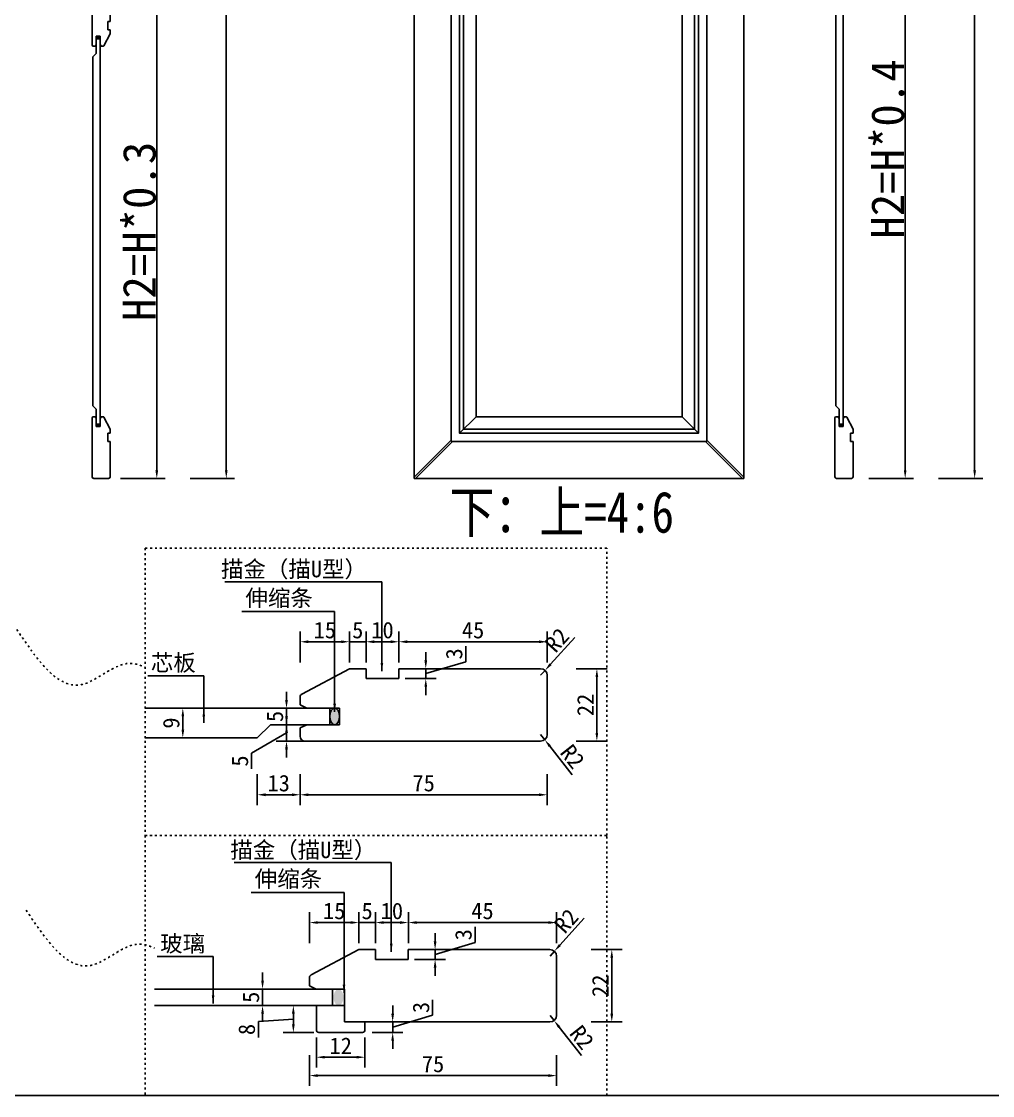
# Model space of a CAD drawing. Header units: millimetres. Extents: x 85186 to 129000, y -77269 to -36327.
# Drawn here: x 97460 to 98639, y -72417 to -71113 of the extents above; entities that cross this region are included whole.
import ezdxf

# ---------------------------------------------------------------- set-up
doc = ezdxf.new("R2010")
doc.units = ezdxf.units.MM
doc.linetypes.add('100', pattern=[30, 12, -18])
doc.layers.add('粗实线', color=7, linetype='Continuous')
doc.layers.add('细实线', color=251, linetype='Continuous')
doc.styles.get("Standard").update_dxf_attribs({"font": 'SimSun.ttf'})
doc.styles.add('ZB_宋体', font='SimSun.ttf')
doc.styles.add('宋体', font='SimSun.ttf', dxfattribs={"width": 0.8})
doc.dimstyles.new('ZB16-1.0+4倍大样', dxfattribs={"dimscale": 10, "dimtxt": 2, "dimasz": 1, "dimexe": 1.25, "dimexo": 0.625, "dimgap": 0.4, "dimtad": 1, "dimdec": 1, "dimlfac": 0.25, "dimtxsty": 'Standard', "dimcen": 2.5, "dimclrd": 144, "dimclre": 144, "dimclrt": 4, "dimadec": 0, "dimazin": 0, "dimtfac": 1, "dimtdec": 1, "dimtmove": 1, "dimatfit": 3, "dimfxlon": 1, "dimarcsym": 0})
doc.dimstyles.new('客来福标注小', dxfattribs={"dimscale": 20, "dimtxt": 2, "dimasz": 0.5, "dimexe": 0.5, "dimexo": 0, "dimgap": 0.05, "dimtad": 1, "dimdec": 0, "dimzin": 0, "dimdsep": 46, "dimtxsty": 'Standard', "dimcen": 0, "dimclrd": 256, "dimclre": 256, "dimclrt": 256, "dimadec": 0, "dimazin": 0, "dimtfac": 1, "dimtdec": 0, "dimtofl": 0, "dimtmove": 1, "dimatfit": 3, "dimfxl": 2.2, "dimfxlon": 1, "dimtolj": 1, "dimtzin": 0, "dimarcsym": 0})

# ---------------------------------------------------------------- blocks, each defined once
blk = doc.blocks.new('*D3246')
at = {"lineweight": -2, "transparency": 16777216}
for p, q in [((97664.9, -69667.8), (97718.9, -69667.8)), ((97708.9, -69677.8), (97708.9, -71657.8)), ((97664.9, -71667.8), (97718.9, -71667.8))]:
    blk.add_line(p, q, dxfattribs=at)
at = {"transparency": 16777216}
for points in [[(97707.2, -69677.8), (97710.5, -69677.8), (97708.9, -69667.8)], [(97707.2, -71657.8), (97710.5, -71657.8), (97708.9, -71667.8)]]:
    blk.add_solid(points, dxfattribs=at)
at = {"layer": 'Defpoints', "color": 0, "transparency": 16777216}
for p in [(97598.4, -69667.8), (97598.4, -71667.8), (97708.9, -71667.8)]:
    blk.add_point(p, dxfattribs=at)
at = {"transparency": 16777216, "insert": (97687.9, -70667.8), "char_height": 40, "attachment_point": 5, "rotation": 90, "style": 'ZB_宋体'}
blk.add_mtext('\\A1;H', dxfattribs=at)
blk = doc.blocks.new('*D3247')
at = {"lineweight": -2, "transparency": 16777216}
for p, q in [((97580.5, -71067.8), (97634.5, -71067.8)), ((97624.5, -71077.8), (97624.5, -71657.8)), ((97580.5, -71667.8), (97634.5, -71667.8))]:
    blk.add_line(p, q, dxfattribs=at)
at = {"transparency": 16777216}
for points in [[(97622.8, -71077.8), (97626.2, -71077.8), (97624.5, -71067.8)], [(97622.8, -71657.8), (97626.2, -71657.8), (97624.5, -71667.8)]]:
    blk.add_solid(points, dxfattribs=at)
at = {"layer": 'Defpoints', "color": 0, "transparency": 16777216}
for p in [(97494, -71067.8), (97554, -71667.8), (97624.5, -71667.8)]:
    blk.add_point(p, dxfattribs=at)
at = {"transparency": 16777216, "insert": (97603.5, -71367.8), "char_height": 40, "attachment_point": 5, "rotation": 90, "style": 'ZB_宋体'}
blk.add_mtext('\\A1;H2=H*0.3', dxfattribs=at)
blk = doc.blocks.new('*D3253')
at = {"lineweight": -2, "transparency": 16777216}
for p, q in [((98573.4, -69667.8), (98627.4, -69667.8)), ((98617.4, -69677.8), (98617.4, -71657.8)), ((98573.4, -71667.8), (98627.4, -71667.8))]:
    blk.add_line(p, q, dxfattribs=at)
at = {"transparency": 16777216}
for points in [[(98615.8, -69677.8), (98619.1, -69677.8), (98617.4, -69667.8)], [(98615.8, -71657.8), (98619.1, -71657.8), (98617.4, -71667.8)]]:
    blk.add_solid(points, dxfattribs=at)
at = {"layer": 'Defpoints', "color": 0, "transparency": 16777216}
for p in [(98506.9, -69667.8), (98506.9, -71667.8), (98617.4, -71667.8)]:
    blk.add_point(p, dxfattribs=at)
at = {"transparency": 16777216, "insert": (98596.4, -70667.8), "char_height": 40, "attachment_point": 5, "rotation": 90, "style": 'ZB_宋体'}
blk.add_mtext('\\A1;H', dxfattribs=at)
blk = doc.blocks.new('*D3254')
at = {"lineweight": -2, "transparency": 16777216}
for p, q in [((98489.1, -70867.8), (98543.1, -70867.8)), ((98533.1, -70877.8), (98533.1, -71657.8)), ((98489.1, -71667.8), (98543.1, -71667.8))]:
    blk.add_line(p, q, dxfattribs=at)
at = {"transparency": 16777216}
for points in [[(98531.4, -70877.8), (98534.7, -70877.8), (98533.1, -70867.8)], [(98531.4, -71657.8), (98534.7, -71657.8), (98533.1, -71667.8)]]:
    blk.add_solid(points, dxfattribs=at)
at = {"layer": 'Defpoints', "color": 0, "transparency": 16777216}
for p in [(98402.6, -70867.8), (98462.6, -71667.8), (98533.1, -71667.8)]:
    blk.add_point(p, dxfattribs=at)
at = {"transparency": 16777216, "insert": (98512.1, -71267.8), "char_height": 40, "attachment_point": 5, "rotation": 90, "style": 'ZB_宋体'}
blk.add_mtext('\\A1;H2=H*0.4', dxfattribs=at)
blk = doc.blocks.new('*D3264')
at = {"color": 144, "lineweight": -2, "transparency": 16777216}
for p, q in [((97681.1, -71946.8), (97643.6, -71946.8)), ((97656.1, -71972.8), (97656.1, -71956.8)), ((97681.1, -71982.8), (97643.6, -71982.8))]:
    blk.add_line(p, q, dxfattribs=at)
at = {"color": 144, "transparency": 16777216}
for points in [[(97654.5, -71956.8), (97657.8, -71956.8), (97656.1, -71946.8)], [(97654.5, -71972.8), (97657.8, -71972.8), (97656.1, -71982.8)]]:
    blk.add_solid(points, dxfattribs=at)
at = {"layer": 'Defpoints', "color": 0, "transparency": 16777216}
for p in [(97656.1, -71946.8), (97729.5, -71946.8), (97729.5, -71982.8)]:
    blk.add_point(p, dxfattribs=at)
at = {"color": 4, "transparency": 16777216, "insert": (97642.1, -71964.8), "char_height": 20, "attachment_point": 5, "rotation": 90}
blk.add_mtext('9', dxfattribs=at)
blk = doc.blocks.new('*D3265')
at = {"color": 144, "lineweight": -2, "transparency": 16777216}
for p, q in [((97798.5, -72026.9), (97798.5, -72064.4)), ((98098.5, -72026.9), (98098.5, -72064.4)), ((97808.5, -72051.9), (98088.5, -72051.9))]:
    blk.add_line(p, q, dxfattribs=at)
at = {"color": 144, "transparency": 16777216}
for points in [[(97808.5, -72050.2), (97808.5, -72053.6), (97798.5, -72051.9)], [(98088.5, -72050.2), (98088.5, -72053.6), (98098.5, -72051.9)]]:
    blk.add_solid(points, dxfattribs=at)
at = {"layer": 'Defpoints', "color": 0, "transparency": 16777216}
for p in [(97798.5, -71933.2), (98098.5, -71933.2), (98098.5, -72051.9)]:
    blk.add_point(p, dxfattribs=at)
at = {"color": 4, "transparency": 16777216, "insert": (97948.5, -72037.9), "char_height": 20, "attachment_point": 5}
blk.add_mtext('75', dxfattribs=at)
blk = doc.blocks.new('*D3266')
at = {"color": 144, "lineweight": -2, "transparency": 16777216}
for p, q in [((98133.8, -71898.8), (98171.3, -71898.8)), ((98158.8, -71976.8), (98158.8, -71908.8)), ((98133.8, -71986.8), (98171.3, -71986.8))]:
    blk.add_line(p, q, dxfattribs=at)
at = {"color": 144, "transparency": 16777216}
for points in [[(98157.1, -71908.8), (98160.4, -71908.8), (98158.8, -71898.8)], [(98157.1, -71976.8), (98160.4, -71976.8), (98158.8, -71986.8)]]:
    blk.add_solid(points, dxfattribs=at)
at = {"layer": 'Defpoints', "color": 0, "transparency": 16777216}
for p in [(98037.7, -71898.8), (98158.8, -71898.8), (98037.7, -71986.8)]:
    blk.add_point(p, dxfattribs=at)
at = {"color": 4, "transparency": 16777216, "insert": (98144.8, -71942.8), "char_height": 20, "attachment_point": 5, "rotation": 90}
blk.add_mtext('22', dxfattribs=at)
blk = doc.blocks.new('*D3267')
at = {"color": 144, "lineweight": -2, "transparency": 16777216}
for p, q in [((97746.5, -72026.9), (97746.5, -72064.4)), ((97798.5, -72026.9), (97798.5, -72064.4)), ((97756.5, -72051.9), (97788.5, -72051.9))]:
    blk.add_line(p, q, dxfattribs=at)
at = {"color": 144, "transparency": 16777216}
for points in [[(97756.5, -72050.2), (97756.5, -72053.6), (97746.5, -72051.9)], [(97788.5, -72050.2), (97788.5, -72053.6), (97798.5, -72051.9)]]:
    blk.add_solid(points, dxfattribs=at)
at = {"layer": 'Defpoints', "color": 0, "transparency": 16777216}
for p in [(97798.5, -71975.8), (97746.5, -71982.8), (97798.5, -72051.9)]:
    blk.add_point(p, dxfattribs=at)
at = {"color": 4, "transparency": 16777216, "insert": (97772.5, -72037.9), "char_height": 20, "attachment_point": 5}
blk.add_mtext('13', dxfattribs=at)
blk = doc.blocks.new('*D3268')
at = {"color": 144, "lineweight": -2, "transparency": 16777216}
for p, q in [((97798.5, -71891.1), (97798.5, -71853.6)), ((97858.5, -71891.1), (97858.5, -71853.6)), ((97808.5, -71866.1), (97848.5, -71866.1))]:
    blk.add_line(p, q, dxfattribs=at)
at = {"color": 144, "transparency": 16777216}
for points in [[(97808.5, -71864.4), (97808.5, -71867.8), (97798.5, -71866.1)], [(97848.5, -71864.4), (97848.5, -71867.8), (97858.5, -71866.1)]]:
    blk.add_solid(points, dxfattribs=at)
at = {"layer": 'Defpoints', "color": 0, "transparency": 16777216}
for p in [(97858.5, -71866.1), (97858.5, -71917.6), (97798.5, -71956.8)]:
    blk.add_point(p, dxfattribs=at)
at = {"color": 4, "transparency": 16777216, "insert": (97828.5, -71852.1), "char_height": 20, "attachment_point": 5}
blk.add_mtext('15', dxfattribs=at)
blk = doc.blocks.new('*D3269')
at = {"color": 144, "lineweight": -2, "transparency": 16777216}
for p, q in [((97878.5, -71891.1), (97878.5, -71853.6)), ((97918.5, -71891.1), (97918.5, -71853.6)), ((97888.5, -71866.1), (97908.5, -71866.1))]:
    blk.add_line(p, q, dxfattribs=at)
at = {"color": 144, "transparency": 16777216}
for points in [[(97888.5, -71864.4), (97888.5, -71867.8), (97878.5, -71866.1)], [(97908.5, -71864.4), (97908.5, -71867.8), (97918.5, -71866.1)]]:
    blk.add_solid(points, dxfattribs=at)
at = {"layer": 'Defpoints', "color": 0, "transparency": 16777216}
for p in [(97918.5, -71866.1), (97878.5, -71898.8), (97918.5, -71898.8)]:
    blk.add_point(p, dxfattribs=at)
at = {"color": 4, "transparency": 16777216, "insert": (97898.5, -71852.1), "char_height": 20, "attachment_point": 5}
blk.add_mtext('10', dxfattribs=at)
blk = doc.blocks.new('*D3270')
at = {"color": 144, "lineweight": -2, "transparency": 16777216}
for p, q in [((97918.5, -71891.1), (97918.5, -71853.6)), ((98098.5, -71891.1), (98098.5, -71853.6)), ((97928.5, -71866.1), (98088.5, -71866.1))]:
    blk.add_line(p, q, dxfattribs=at)
at = {"color": 144, "transparency": 16777216}
for points in [[(97928.5, -71864.4), (97928.5, -71867.8), (97918.5, -71866.1)], [(98088.5, -71864.4), (98088.5, -71867.8), (98098.5, -71866.1)]]:
    blk.add_solid(points, dxfattribs=at)
at = {"layer": 'Defpoints', "color": 0, "transparency": 16777216}
for p in [(98098.5, -71866.1), (97918.5, -71904.8), (98098.5, -71933.2)]:
    blk.add_point(p, dxfattribs=at)
at = {"color": 4, "transparency": 16777216, "insert": (98008.5, -71852.1), "char_height": 20, "attachment_point": 5}
blk.add_mtext('45', dxfattribs=at)
blk = doc.blocks.new('*D3271')
at = {"color": 144, "lineweight": -2, "transparency": 16777216}
for p, q in [((97858.5, -71891.1), (97858.5, -71853.6)), ((97878.5, -71891.1), (97878.5, -71853.6)), ((97848.5, -71866.1), (97838.5, -71866.1)), ((97878.5, -71866.1), (97858.5, -71866.1)), ((97888.5, -71866.1), (97898.5, -71866.1))]:
    blk.add_line(p, q, dxfattribs=at)
at = {"color": 144, "transparency": 16777216}
for points in [[(97848.5, -71864.4), (97848.5, -71867.8), (97858.5, -71866.1)], [(97888.5, -71864.4), (97888.5, -71867.8), (97878.5, -71866.1)]]:
    blk.add_solid(points, dxfattribs=at)
at = {"layer": 'Defpoints', "color": 0, "transparency": 16777216}
for p in [(97858.5, -71866.1), (97858.5, -71898.8), (97878.5, -71898.8)]:
    blk.add_point(p, dxfattribs=at)
at = {"color": 4, "transparency": 16777216, "insert": (97868.5, -71852.1), "char_height": 20, "attachment_point": 5}
blk.add_mtext('5', dxfattribs=at)
blk = doc.blocks.new('*D3272')
at = {"color": 144, "lineweight": -2, "transparency": 16777216}
for p, q in [((97999.6, -71890.3), (97999.6, -71871.4)), ((97951.1, -71888.8), (97951.1, -71878.8)), ((97951.1, -71904.8), (97999.6, -71890.3)), ((97926.1, -71898.8), (97963.6, -71898.8)), ((97926.1, -71910.8), (97963.6, -71910.8)), ((97951.1, -71898.8), (97951.1, -71910.8)), ((97951.1, -71898.8), (97951.1, -71910.8)), ((97951.1, -71920.8), (97951.1, -71930.8))]:
    blk.add_line(p, q, dxfattribs=at)
at = {"color": 144, "transparency": 16777216}
for points in [[(97949.4, -71888.8), (97952.7, -71888.8), (97951.1, -71898.8)], [(97949.4, -71920.8), (97952.7, -71920.8), (97951.1, -71910.8)]]:
    blk.add_solid(points, dxfattribs=at)
at = {"layer": 'Defpoints', "color": 0, "transparency": 16777216}
for p in [(97918.5, -71898.8), (97918.5, -71910.8), (97951.1, -71910.8)]:
    blk.add_point(p, dxfattribs=at)
at = {"color": 4, "transparency": 16777216, "insert": (97985.6, -71880.8), "char_height": 20, "attachment_point": 5, "rotation": 90}
blk.add_mtext('3', dxfattribs=at)
blk = doc.blocks.new('*D3273')
at = {"color": 144, "lineweight": -2, "transparency": 16777216}
for p, q in [((97782, -71936.8), (97782, -71926.8)), ((97807, -71946.8), (97769.5, -71946.8)), ((97782, -71966.8), (97782, -71946.8)), ((97807, -71966.8), (97769.5, -71966.8)), ((97782, -71976.8), (97782, -71986.8))]:
    blk.add_line(p, q, dxfattribs=at)
at = {"color": 144, "transparency": 16777216}
for points in [[(97780.3, -71936.8), (97783.7, -71936.8), (97782, -71946.8)], [(97780.3, -71976.8), (97783.7, -71976.8), (97782, -71966.8)]]:
    blk.add_solid(points, dxfattribs=at)
at = {"layer": 'Defpoints', "color": 0, "transparency": 16777216}
for p in [(97782, -71946.8), (97818.4, -71946.8), (97818.4, -71966.8)]:
    blk.add_point(p, dxfattribs=at)
at = {"color": 4, "transparency": 16777216, "insert": (97768, -71956.8), "char_height": 20, "attachment_point": 5, "rotation": 90}
blk.add_mtext('5', dxfattribs=at)
blk = doc.blocks.new('*D3274')
at = {"color": 144, "lineweight": -2, "transparency": 16777216}
for p, q in [((97782, -71956.8), (97782, -71946.8)), ((97782, -71976.8), (97739.5, -72001.5)), ((97807, -71966.8), (97769.5, -71966.8)), ((97782, -71966.8), (97782, -71986.8)), ((97782, -71966.8), (97782, -71986.8)), ((97807, -71986.8), (97769.5, -71986.8)), ((97739.5, -72001.5), (97739.5, -72020.3)), ((97782, -71996.8), (97782, -72006.8))]:
    blk.add_line(p, q, dxfattribs=at)
at = {"color": 144, "transparency": 16777216}
for points in [[(97780.3, -71956.8), (97783.7, -71956.8), (97782, -71966.8)], [(97780.3, -71996.8), (97783.7, -71996.8), (97782, -71986.8)]]:
    blk.add_solid(points, dxfattribs=at)
at = {"layer": 'Defpoints', "color": 0, "transparency": 16777216}
for p in [(97818.4, -71966.8), (97782, -71986.8), (97818.4, -71986.8)]:
    blk.add_point(p, dxfattribs=at)
at = {"color": 4, "transparency": 16777216, "insert": (97725.5, -72010.9), "char_height": 20, "attachment_point": 5, "rotation": 90}
blk.add_mtext('5', dxfattribs=at)
blk = doc.blocks.new('*D3275')
at = {"color": 144, "lineweight": -2, "transparency": 16777216}
for p, q in [((98131.9, -71860.8), (98102.6, -71893.4)), ((98090.5, -71906.8), (98095.9, -71900.9))]:
    blk.add_line(p, q, dxfattribs=at)
at = {"color": 144, "transparency": 16777216}
blk.add_solid([(98101.3, -71892.3), (98103.8, -71894.5), (98095.9, -71900.9)], dxfattribs=at)
at = {"layer": 'Defpoints', "color": 0, "transparency": 16777216}
for p in [(98090.5, -71906.8), (98095.9, -71900.9)]:
    blk.add_point(p, dxfattribs=at)
at = {"color": 4, "transparency": 16777216, "insert": (98110.2, -71864), "char_height": 20, "attachment_point": 5, "rotation": 48.0417}
blk.add_mtext('R2', dxfattribs=at)
blk = doc.blocks.new('*D3276')
at = {"color": 144, "lineweight": -2, "transparency": 16777216}
for p, q in [((98090.5, -71978.8), (98095.5, -71985.1)), ((98128.8, -72027.5), (98101.7, -71992.9))]:
    blk.add_line(p, q, dxfattribs=at)
at = {"color": 144, "transparency": 16777216}
blk.add_solid([(98103, -71991.9), (98100.4, -71994), (98095.5, -71985.1)], dxfattribs=at)
at = {"layer": 'Defpoints', "color": 0, "transparency": 16777216}
for p in [(98090.5, -71978.8), (98095.5, -71985.1)]:
    blk.add_point(p, dxfattribs=at)
at = {"color": 4, "transparency": 16777216, "insert": (98129.3, -72005.5), "char_height": 20, "attachment_point": 5, "rotation": 308.2195}
blk.add_mtext('R2', dxfattribs=at)
blk = doc.blocks.new('*D3282')
at = {"color": 144, "lineweight": -2, "transparency": 16777216}
for p, q in [((97809.9, -72367.9), (97809.9, -72405.4)), ((98109.9, -72367.9), (98109.9, -72405.4)), ((97819.9, -72392.9), (98099.9, -72392.9))]:
    blk.add_line(p, q, dxfattribs=at)
at = {"color": 144, "transparency": 16777216}
for points in [[(97819.9, -72391.2), (97819.9, -72394.6), (97809.9, -72392.9)], [(98099.9, -72391.2), (98099.9, -72394.6), (98109.9, -72392.9)]]:
    blk.add_solid(points, dxfattribs=at)
at = {"layer": 'Defpoints', "color": 0, "transparency": 16777216}
for p in [(97809.9, -72274.2), (98109.9, -72274.2), (98109.9, -72392.9)]:
    blk.add_point(p, dxfattribs=at)
at = {"color": 4, "transparency": 16777216, "insert": (97959.9, -72378.9), "char_height": 20, "attachment_point": 5}
blk.add_mtext('75', dxfattribs=at)
blk = doc.blocks.new('*D3283')
at = {"color": 144, "lineweight": -2, "transparency": 16777216}
for p, q in [((98151.9, -72239.8), (98189.4, -72239.8)), ((98176.9, -72317.8), (98176.9, -72249.8)), ((98151.9, -72327.8), (98189.4, -72327.8))]:
    blk.add_line(p, q, dxfattribs=at)
at = {"color": 144, "transparency": 16777216}
for points in [[(98175.2, -72249.8), (98178.5, -72249.8), (98176.9, -72239.8)], [(98175.2, -72317.8), (98178.5, -72317.8), (98176.9, -72327.8)]]:
    blk.add_solid(points, dxfattribs=at)
at = {"layer": 'Defpoints', "color": 0, "transparency": 16777216}
for p in [(98055.8, -72239.8), (98176.9, -72239.8), (98055.8, -72327.8)]:
    blk.add_point(p, dxfattribs=at)
at = {"color": 4, "transparency": 16777216, "insert": (98162.9, -72283.8), "char_height": 20, "attachment_point": 5, "rotation": 90}
blk.add_mtext('22', dxfattribs=at)
blk = doc.blocks.new('*D3284')
at = {"color": 144, "lineweight": -2, "transparency": 16777216}
for p, q in [((97809.9, -72232.1), (97809.9, -72194.6)), ((97869.9, -72232.1), (97869.9, -72194.6)), ((97819.9, -72207.1), (97859.9, -72207.1))]:
    blk.add_line(p, q, dxfattribs=at)
at = {"color": 144, "transparency": 16777216}
for points in [[(97819.9, -72205.4), (97819.9, -72208.7), (97809.9, -72207.1)], [(97859.9, -72205.4), (97859.9, -72208.7), (97869.9, -72207.1)]]:
    blk.add_solid(points, dxfattribs=at)
at = {"layer": 'Defpoints', "color": 0, "transparency": 16777216}
for p in [(97869.9, -72207.1), (97869.9, -72258.6), (97809.9, -72297.8)]:
    blk.add_point(p, dxfattribs=at)
at = {"color": 4, "transparency": 16777216, "insert": (97839.9, -72193.1), "char_height": 20, "attachment_point": 5}
blk.add_mtext('15', dxfattribs=at)
blk = doc.blocks.new('*D3285')
at = {"color": 144, "lineweight": -2, "transparency": 16777216}
for p, q in [((97889.9, -72232.1), (97889.9, -72194.6)), ((97929.9, -72232.1), (97929.9, -72194.6)), ((97899.9, -72207.1), (97919.9, -72207.1))]:
    blk.add_line(p, q, dxfattribs=at)
at = {"color": 144, "transparency": 16777216}
for points in [[(97899.9, -72205.4), (97899.9, -72208.7), (97889.9, -72207.1)], [(97919.9, -72205.4), (97919.9, -72208.7), (97929.9, -72207.1)]]:
    blk.add_solid(points, dxfattribs=at)
at = {"layer": 'Defpoints', "color": 0, "transparency": 16777216}
for p in [(97929.9, -72207.1), (97889.9, -72239.8), (97929.9, -72239.8)]:
    blk.add_point(p, dxfattribs=at)
at = {"color": 4, "transparency": 16777216, "insert": (97909.9, -72193.1), "char_height": 20, "attachment_point": 5}
blk.add_mtext('10', dxfattribs=at)
blk = doc.blocks.new('*D3286')
at = {"color": 144, "lineweight": -2, "transparency": 16777216}
for p, q in [((97929.9, -72232.1), (97929.9, -72194.6)), ((98109.9, -72232.1), (98109.9, -72194.6)), ((97939.9, -72207.1), (98099.9, -72207.1))]:
    blk.add_line(p, q, dxfattribs=at)
at = {"color": 144, "transparency": 16777216}
for points in [[(97939.9, -72205.4), (97939.9, -72208.7), (97929.9, -72207.1)], [(98099.9, -72205.4), (98099.9, -72208.7), (98109.9, -72207.1)]]:
    blk.add_solid(points, dxfattribs=at)
at = {"layer": 'Defpoints', "color": 0, "transparency": 16777216}
for p in [(98109.9, -72207.1), (97929.9, -72245.8), (98109.9, -72274.2)]:
    blk.add_point(p, dxfattribs=at)
at = {"color": 4, "transparency": 16777216, "insert": (98019.9, -72193.1), "char_height": 20, "attachment_point": 5}
blk.add_mtext('45', dxfattribs=at)
blk = doc.blocks.new('*D3287')
at = {"color": 144, "lineweight": -2, "transparency": 16777216}
for p, q in [((97869.9, -72232.1), (97869.9, -72194.6)), ((97889.9, -72232.1), (97889.9, -72194.6)), ((97859.9, -72207.1), (97849.9, -72207.1)), ((97889.9, -72207.1), (97869.9, -72207.1)), ((97899.9, -72207.1), (97909.9, -72207.1))]:
    blk.add_line(p, q, dxfattribs=at)
at = {"color": 144, "transparency": 16777216}
for points in [[(97859.9, -72205.4), (97859.9, -72208.7), (97869.9, -72207.1)], [(97899.9, -72205.4), (97899.9, -72208.7), (97889.9, -72207.1)]]:
    blk.add_solid(points, dxfattribs=at)
at = {"layer": 'Defpoints', "color": 0, "transparency": 16777216}
for p in [(97869.9, -72207.1), (97869.9, -72239.8), (97889.9, -72239.8)]:
    blk.add_point(p, dxfattribs=at)
at = {"color": 4, "transparency": 16777216, "insert": (97879.9, -72193.1), "char_height": 20, "attachment_point": 5}
blk.add_mtext('5', dxfattribs=at)
blk = doc.blocks.new('*D3288')
at = {"color": 144, "lineweight": -2, "transparency": 16777216}
for p, q in [((97962.4, -72229.8), (97962.4, -72219.8)), ((98010.9, -72231.2), (98010.9, -72212.4)), ((97962.4, -72245.8), (98010.9, -72231.2)), ((97937.4, -72239.8), (97974.9, -72239.8)), ((97962.4, -72239.8), (97962.4, -72251.8)), ((97962.4, -72239.8), (97962.4, -72251.8)), ((97937.4, -72251.8), (97974.9, -72251.8)), ((97962.4, -72261.8), (97962.4, -72271.8))]:
    blk.add_line(p, q, dxfattribs=at)
at = {"color": 144, "transparency": 16777216}
for points in [[(97960.7, -72229.8), (97964.1, -72229.8), (97962.4, -72239.8)], [(97960.7, -72261.8), (97964.1, -72261.8), (97962.4, -72251.8)]]:
    blk.add_solid(points, dxfattribs=at)
at = {"layer": 'Defpoints', "color": 0, "transparency": 16777216}
for p in [(97929.9, -72239.8), (97929.9, -72251.8), (97962.4, -72251.8)]:
    blk.add_point(p, dxfattribs=at)
at = {"color": 4, "transparency": 16777216, "insert": (97996.9, -72221.8), "char_height": 20, "attachment_point": 5, "rotation": 90}
blk.add_mtext('3', dxfattribs=at)
blk = doc.blocks.new('*D3289')
at = {"color": 144, "lineweight": -2, "transparency": 16777216}
for p, q in [((97752.9, -72277.8), (97752.9, -72267.8)), ((97777.9, -72287.8), (97740.4, -72287.8)), ((97752.9, -72307.8), (97752.9, -72287.8)), ((97777.9, -72307.8), (97740.4, -72307.8)), ((97752.9, -72317.8), (97752.9, -72327.8))]:
    blk.add_line(p, q, dxfattribs=at)
at = {"color": 144, "transparency": 16777216}
for points in [[(97751.3, -72277.8), (97754.6, -72277.8), (97752.9, -72287.8)], [(97751.3, -72317.8), (97754.6, -72317.8), (97752.9, -72307.8)]]:
    blk.add_solid(points, dxfattribs=at)
at = {"layer": 'Defpoints', "color": 0, "transparency": 16777216}
for p in [(97752.9, -72287.8), (97789.3, -72287.8), (97789.3, -72307.8)]:
    blk.add_point(p, dxfattribs=at)
at = {"color": 4, "transparency": 16777216, "insert": (97738.9, -72297.8), "char_height": 20, "attachment_point": 5, "rotation": 90}
blk.add_mtext('5', dxfattribs=at)
blk = doc.blocks.new('*D3290')
at = {"color": 144, "lineweight": -2, "transparency": 16777216}
for p, q in [((97815.3, -72307.8), (97777.8, -72307.8)), ((97790.3, -72324.2), (97747.8, -72327.2)), ((97747.8, -72327.2), (97747.8, -72346.6)), ((97790.3, -72317.8), (97790.3, -72330.5)), ((97815.3, -72340.5), (97777.8, -72340.5))]:
    blk.add_line(p, q, dxfattribs=at)
at = {"color": 144, "transparency": 16777216}
for points in [[(97788.6, -72317.8), (97792, -72317.8), (97790.3, -72307.8)], [(97788.6, -72330.5), (97792, -72330.5), (97790.3, -72340.5)]]:
    blk.add_solid(points, dxfattribs=at)
at = {"layer": 'Defpoints', "color": 0, "transparency": 16777216}
for p in [(97826.7, -72307.8), (97790.3, -72340.5), (97861.4, -72340.5)]:
    blk.add_point(p, dxfattribs=at)
at = {"color": 4, "transparency": 16777216, "insert": (97733.8, -72336.9), "char_height": 20, "attachment_point": 5, "rotation": 90}
blk.add_mtext('8', dxfattribs=at)
blk = doc.blocks.new('*D3291')
at = {"color": 144, "lineweight": -2, "transparency": 16777216}
for p, q in [((98143.3, -72201.7), (98113.9, -72234.4)), ((98101.9, -72247.8), (98107.2, -72241.8))]:
    blk.add_line(p, q, dxfattribs=at)
at = {"color": 144, "transparency": 16777216}
blk.add_solid([(98112.7, -72233.3), (98115.2, -72235.5), (98107.2, -72241.8)], dxfattribs=at)
at = {"layer": 'Defpoints', "color": 0, "transparency": 16777216}
for p in [(98101.9, -72247.8), (98107.2, -72241.8)]:
    blk.add_point(p, dxfattribs=at)
at = {"color": 4, "transparency": 16777216, "insert": (98121.5, -72205), "char_height": 20, "attachment_point": 5, "rotation": 48.0417}
blk.add_mtext('R2', dxfattribs=at)
blk = doc.blocks.new('*D3292')
at = {"color": 144, "lineweight": -2, "transparency": 16777216}
for p, q in [((98101.9, -72319.8), (98106.8, -72326.1)), ((98140.2, -72368.4), (98113, -72333.9))]:
    blk.add_line(p, q, dxfattribs=at)
at = {"color": 144, "transparency": 16777216}
blk.add_solid([(98114.3, -72332.9), (98111.7, -72335), (98106.8, -72326.1)], dxfattribs=at)
at = {"layer": 'Defpoints', "color": 0, "transparency": 16777216}
for p in [(98101.9, -72319.8), (98106.8, -72326.1)]:
    blk.add_point(p, dxfattribs=at)
at = {"color": 4, "transparency": 16777216, "insert": (98140.7, -72346.5), "char_height": 20, "attachment_point": 5, "rotation": 308.2195}
blk.add_mtext('R2', dxfattribs=at)
blk = doc.blocks.new('*D3295')
at = {"color": 144, "lineweight": -2, "transparency": 16777216}
for p, q in [((97818.3, -72346.5), (97818.3, -72383.1)), ((97877.2, -72346.5), (97877.2, -72383.1)), ((97828.3, -72370.6), (97867.2, -72370.6))]:
    blk.add_line(p, q, dxfattribs=at)
at = {"color": 144, "transparency": 16777216}
for points in [[(97828.3, -72368.9), (97828.3, -72372.2), (97818.3, -72370.6)], [(97867.2, -72368.9), (97867.2, -72372.2), (97877.2, -72370.6)]]:
    blk.add_solid(points, dxfattribs=at)
at = {"layer": 'Defpoints', "color": 0, "transparency": 16777216}
for p in [(97818.3, -72340.3), (97877.2, -72340.3), (97877.2, -72370.6)]:
    blk.add_point(p, dxfattribs=at)
at = {"color": 4, "transparency": 16777216, "insert": (97847.8, -72356.6), "char_height": 20, "attachment_point": 5}
blk.add_mtext('12', dxfattribs=at)
blk = doc.blocks.new('*D3296')
at = {"color": 144, "lineweight": -2, "transparency": 16777216}
for p, q in [((97959.4, -72319.6), (97959.4, -72300.8)), ((97910.9, -72317.8), (97910.9, -72307.8)), ((97885.9, -72327.8), (97923.4, -72327.8)), ((97910.9, -72334.2), (97959.4, -72319.6)), ((97910.9, -72340.5), (97910.9, -72327.8)), ((97910.9, -72340.5), (97910.9, -72327.8)), ((97885.9, -72340.5), (97923.4, -72340.5)), ((97910.9, -72350.5), (97910.9, -72360.5))]:
    blk.add_line(p, q, dxfattribs=at)
at = {"color": 144, "transparency": 16777216}
for points in [[(97909.2, -72317.8), (97912.5, -72317.8), (97910.9, -72327.8)], [(97909.2, -72350.5), (97912.5, -72350.5), (97910.9, -72340.5)]]:
    blk.add_solid(points, dxfattribs=at)
at = {"layer": 'Defpoints', "color": 0, "transparency": 16777216}
for p in [(97869.9, -72327.8), (97910.9, -72327.8), (97869.9, -72340.5)]:
    blk.add_point(p, dxfattribs=at)
at = {"color": 4, "transparency": 16777216, "insert": (97945.4, -72310.2), "char_height": 20, "attachment_point": 5, "rotation": 90}
blk.add_mtext('3', dxfattribs=at)

msp = doc.modelspace()

# ---------------------------------------------------------------- hatches: boundary and pattern name
at = {"layer": '细实线'}
h = msp.add_hatch(color=256, dxfattribs=at)
edge = h.paths.add_edge_path()
edge.add_ellipse((97553.461, -71132.424), major_axis=(2.5, 0), ratio=0.6, start_angle=90, end_angle=180, ccw=False)
edge.add_ellipse((97553.461, -71132.424), major_axis=(2.5, 0), ratio=0.6, start_angle=0, end_angle=90, ccw=False)
edge.add_ellipse((97553.461, -71132.424), major_axis=(2.5, 0), ratio=0.6, start_angle=180, end_angle=360, ccw=False)
h = msp.add_hatch(color=256, dxfattribs=at)
edge = h.paths.add_edge_path()
edge.add_ellipse((97553.461, -71603.32), major_axis=(2.5, 0), ratio=0.6, start_angle=180, end_angle=270)
edge.add_ellipse((97553.461, -71603.32), major_axis=(2.5, 0), ratio=0.6, start_angle=270, end_angle=360)
edge.add_ellipse((97553.461, -71603.32), major_axis=(2.5, 0), ratio=0.6, start_angle=0, end_angle=180)
h = msp.add_hatch(color=256, dxfattribs=at)
edge = h.paths.add_edge_path()
edge.add_ellipse((98455.328, -71603.32), major_axis=(2.5, 0), ratio=0.6, start_angle=180, end_angle=270)
edge.add_ellipse((98455.328, -71603.32), major_axis=(2.5, 0), ratio=0.6, start_angle=270, end_angle=360)
edge.add_ellipse((98455.328, -71603.32), major_axis=(2.5, 0), ratio=0.6, start_angle=0, end_angle=180)
h = msp.add_hatch(color=256, dxfattribs=at)
edge = h.paths.add_edge_path()
edge.add_ellipse((97840.527, -71956.807), major_axis=(0, 10), ratio=0.6, start_angle=180, end_angle=270)
edge.add_ellipse((97840.527, -71956.807), major_axis=(0, 10), ratio=0.6, start_angle=270, end_angle=360)
edge.add_ellipse((97840.527, -71956.807), major_axis=(0, 10), ratio=0.6, start_angle=0, end_angle=180)
h = msp.add_hatch(color=256, dxfattribs=at)
edge = h.paths.add_edge_path()
edge.add_ellipse((97845.111, -72297.791), major_axis=(0, 10), ratio=0.6, start_angle=180, end_angle=270)
edge.add_ellipse((97845.111, -72297.791), major_axis=(0, 10), ratio=0.6, start_angle=270, end_angle=360)
edge.add_ellipse((97845.111, -72297.791), major_axis=(0, 10), ratio=0.6, start_angle=0, end_angle=180)

# ---------------------------------------------------------------- linework, layer by layer
for p, q in [((97550.961, -71151.924), (97546.961, -71155.924)), ((97550.961, -71583.82), (97546.961, -71579.82)), ((98452.828, -71583.82), (98448.828, -71579.82)), ((97762.527, -71966.807, 0), (97746.527, -71982.807, 0)), ((96768.765, -72417.089), (99785.863, -72417.089))]:
    msp.add_line(p, q)
at = {"color": 0}
for p, q in [((97818.342, -72307.791, 0), (97818.342, -72337.537, 0)), ((97818.342, -72307.791, 0), (97852.38, -72307.791, 0)), ((97877.163, -72337.537, 0), (97877.163, -72327.791, 0)), ((97821.342, -72340.537, 0), (97874.163, -72340.537, 0))]:
    msp.add_line(p, q, dxfattribs=at)
msp.add_lwpolyline([(96768.765, -69528.396), (99785.863, -69528.396), (99785.863, -72417.089), (96768.765, -72417.089)], close=True, dxfattribs=at)
at = {"color": 251, "linetype": '100', "ltscale": 0.2, "elevation": 0}
for points in [[(98170.764, -71752.582), (97610.229, -71752.582), (97610.229, -72101.281), (98170.764, -72101.281)], [(98170.764, -72101.281), (97610.229, -72101.281), (97610.229, -72417.089), (98170.764, -72417.089)]]:
    msp.add_lwpolyline(points, close=True, dxfattribs=at)
at = {"color": 0}
for centre, start, end in [((97821.342, -72337.537, 0), 180, 270), ((97874.163, -72337.537, 0), 270, 0)]:
    msp.add_arc(centre, 3, start, end, dxfattribs=at)
at = {"color": 251, "linetype": '100', "ltscale": 0.2}
for points in [[(97454.573, -71851.076, 0), (97479.521, -71888.169, 0), (97518.783, -71946.545, 0), (97578.343, -71886.87, 0), (97603.142, -71893.636, 0), (97610.229, -71897.313, 0)], [(97465.924, -72192.06, 0), (97490.872, -72229.153, 0), (97530.134, -72287.529, 0), (97589.694, -72227.855, 0), (97614.492, -72234.62, 0), (97621.58, -72238.297, 0)]]:
    msp.add_open_spline(points, degree=3, knots=[0, 0, 0, 0, 104.12393614, 163.86704004, 188.21827368, 188.21827368, 188.21827368, 188.21827368], dxfattribs=at)
at = {"layer": '粗实线'}
for p, q in [((98457.828, -71601.82), (98457.828, -70930.924)), ((98448.828, -71579.82), (98448.828, -70955.924)), ((97545.961, -71141.424), (97545.961, -71039.32)), ((97567.961, -71067.82), (97567.961, -71112.924)), ((97564.961, -71122.924), (97564.961, -71112.924)), ((97567.961, -71112.924), (97564.961, -71112.924)), ((97560.244, -71142.394), (97567.961, -71127.924)), ((97567.961, -71122.924), (97564.961, -71122.924)), ((97567.961, -71122.924), (97567.961, -71127.924)), ((97567.961, -71127.924), (97567.961, -71122.924)), ((97549.961, -71142.924), (97550.961, -71140.924)), ((97550.961, -71130.924), (97550.961, -71140.924)), ((97550.961, -71130.924), (97555.961, -71130.924)), ((97550.961, -71133.924), (97555.961, -71133.924)), ((97550.961, -71151.924), (97550.961, -71133.924)), ((97555.961, -71601.82), (97555.961, -71130.924)), ((97555.961, -71130.924), (97555.961, -71140.924)), ((97556.961, -71142.924), (97555.961, -71140.924)), ((97547.461, -71142.924), (97549.961, -71142.924)), ((97556.961, -71142.924), (97559.361, -71142.924)), ((97546.961, -71579.82), (97546.961, -71155.924)), ((97546.961, -71155.924), (97546.961, -71191.692)), ((97550.961, -71583.82), (97550.961, -71601.82)), ((98452.828, -71583.82), (98452.828, -71601.82)), ((97545.961, -71665.82), (97545.961, -71594.32)), ((97547.461, -71592.82), (97549.961, -71592.82)), ((97549.961, -71592.82), (97550.961, -71594.82)), ((97550.961, -71604.82), (97550.961, -71594.82)), ((97556.961, -71592.82), (97555.961, -71594.82)), ((97555.961, -71604.82), (97555.961, -71594.82)), ((97556.961, -71592.82), (97559.361, -71592.82)), ((97560.244, -71593.35), (97567.961, -71607.82)), ((98447.828, -71665.82), (98447.828, -71594.32)), ((98449.328, -71592.82), (98451.828, -71592.82)), ((98451.828, -71592.82), (98452.828, -71594.82)), ((98452.828, -71604.82), (98452.828, -71594.82)), ((98458.828, -71592.82), (98457.828, -71594.82)), ((98457.828, -71604.82), (98457.828, -71594.82)), ((98458.828, -71592.82), (98461.228, -71592.82)), ((98462.111, -71593.35), (98469.828, -71607.82)), ((97550.961, -71601.82), (97555.961, -71601.82)), ((97550.961, -71604.82), (97555.961, -71604.82)), ((97567.961, -71607.82), (97567.961, -71612.82)), ((98452.828, -71601.82), (98457.828, -71601.82)), ((98452.828, -71604.82), (98457.828, -71604.82)), ((98469.828, -71607.82), (98469.828, -71612.82)), ((97564.961, -71612.82), (97564.961, -71622.82)), ((97567.961, -71612.82), (97564.961, -71612.82)), ((97567.961, -71622.82), (97564.961, -71622.82)), ((97567.961, -71622.82), (97567.961, -71665.82)), ((98466.828, -71612.82), (98466.828, -71622.82)), ((98469.828, -71612.82), (98466.828, -71612.82)), ((98469.828, -71622.82), (98466.828, -71622.82)), ((98469.828, -71622.82), (98469.828, -71665.82)), ((97565.961, -71667.82), (97547.961, -71667.82)), ((98467.828, -71667.82), (98449.828, -71667.82)), ((97800.644, -71929.677, 0), (97858.527, -71898.807, 0)), ((97858.527, -71898.807, 0), (97878.527, -71898.807, 0)), ((97918.527, -71898.807, 0), (98090.527, -71898.807, 0)), ((98098.527, -71906.807, 0), (98098.527, -71978.807, 0)), ((97798.527, -71942.807, 0), (97798.527, -71933.207, 0)), ((97834.527, -71946.807, 0), (97610.229, -71946.807, 0)), ((97798.527, -71942.807, 0), (97806.527, -71946.807, 0)), ((97846.527, -71946.807, 0), (97806.527, -71946.807, 0)), ((97834.527, -71966.807, 0), (97834.527, -71946.807, 0)), ((97846.527, -71966.807, 0), (97846.527, -71946.807, 0)), ((97762.527, -71966.807, 0), (97834.527, -71966.807, 0)), ((97798.527, -71970.807, 0), (97806.527, -71966.807, 0)), ((97798.527, -71980.807, 0), (97798.527, -71970.807, 0)), ((97846.527, -71966.807, 0), (97806.527, -71966.807, 0)), ((97746.527, -71982.807, 0), (97610.229, -71982.807, 0)), ((98090.527, -71986.807, 0), (97804.527, -71986.807, 0)), ((97811.995, -72270.661, 0), (97869.877, -72239.791, 0)), ((97869.877, -72239.791, 0), (97889.877, -72239.791, 0)), ((97929.877, -72239.791, 0), (98101.877, -72239.791, 0)), ((98109.877, -72247.791, 0), (98109.877, -72319.791, 0)), ((97809.877, -72283.791, 0), (97809.877, -72274.191, 0)), ((97809.877, -72283.791, 0), (97817.877, -72287.791, 0)), ((97852.38, -72287.791, 0), (97817.877, -72287.791, 0)), ((97837.842, -72307.791, 0), (97837.842, -72287.791, 0)), ((97852.38, -72327.791, 0), (97852.38, -72287.791, 0)), ((98101.877, -72327.791, 0), (97852.38, -72327.791, 0))]:
    msp.add_line(p, q, dxfattribs=at)
at = {"layer": '粗实线', "color": 1}
for p, q in [((97878.527, -71898.807, 0), (97878.527, -71910.807, 0)), ((97878.527, -71910.807, 0), (97918.527, -71910.807, 0)), ((97918.527, -71898.807, 0), (97918.527, -71910.807, 0)), ((97889.877, -72239.791, 0), (97889.877, -72251.791, 0)), ((97929.877, -72239.791, 0), (97929.877, -72251.791, 0)), ((97889.877, -72251.791, 0), (97929.877, -72251.791, 0))]:
    msp.add_line(p, q, dxfattribs=at)
at = {"layer": '粗实线', "color": 4}
for p, q in [((97837.842, -72287.791, 0), (97621.58, -72287.791, 0)), ((97621.58, -72307.791, 0), (97837.842, -72307.791, 0))]:
    msp.add_line(p, q, dxfattribs=at)
at = {"layer": '粗实线'}
for points in [[(97937.064, -69667.82), (98337.158, -69667.82), (98337.158, -71667.82), (97937.064, -71667.82)], [(98012.064, -70942.924), (98262.158, -70942.924), (98262.158, -71592.82), (98012.064, -71592.82)]]:
    msp.add_lwpolyline(points, close=True, dxfattribs=at)
at = {"layer": '粗实线', "color": 1}
for points in [[(97982.064, -70912.924), (98292.158, -70912.924), (98292.158, -71622.82), (97982.064, -71622.82)], [(97992.064, -70922.924), (98282.158, -70922.924), (98282.158, -71612.82), (97992.064, -71612.82)]]:
    msp.add_lwpolyline(points, close=True, dxfattribs=at)
at = {"layer": '粗实线'}
for centre, radius, start, end in [((97547.461, -71141.424), 1.5, 180, 270), ((97559.361, -71141.924), 1, 270, 331.927513), ((97547.461, -71594.32), 1.5, 90, 180), ((97559.361, -71593.82), 1, 28.072487, 90), ((98449.328, -71594.32), 1.5, 90, 180), ((98461.228, -71593.82), 1, 28.072487, 90), ((97547.961, -71665.82), 2, 180, 270), ((97565.961, -71665.82), 2, 270, 0), ((98449.828, -71665.82), 2, 180, 270), ((98467.828, -71665.82), 2, 270, 0), ((98090.527, -71906.807, 0), 8, 0, 90), ((97802.527, -71933.207, 0), 4, 118.072487, 180), ((97804.527, -71980.807, 0), 6, 180, 270), ((98090.527, -71978.807, 0), 8, 270, 0), ((98101.877, -72247.791, 0), 8, 0, 90), ((97813.877, -72274.191, 0), 4, 118.072487, 180), ((98101.877, -72319.791, 0), 8, 270, 0)]:
    msp.add_arc(centre, radius, start, end, dxfattribs=at)
at = {"layer": '细实线'}
for p, q in [((98012.064, -71592.82, 0), (97992.064, -71612.82, 0)), ((98262.158, -71592.82, 0), (98282.158, -71612.82, 0)), ((97982.064, -71621.406, 0), (97937.064, -71666.406, 0)), ((97983.478, -71622.82, 0), (97938.478, -71667.82, 0)), ((98290.744, -71622.82, 0), (98335.744, -71667.82, 0)), ((98292.158, -71621.406, 0), (98337.158, -71666.406, 0))]:
    msp.add_line(p, q, dxfattribs=at)
msp.add_lwpolyline([(97997.064, -70927.924), (98277.158, -70927.924), (98277.158, -71607.82), (97997.064, -71607.82)], close=True, dxfattribs=at)
at = {"layer": '细实线', "extrusion": (0, 0, -1)}
msp.add_ellipse((97553.461, -71132.424), major_axis=(2.5, 0), ratio=0.6, dxfattribs=at)
at = {"layer": '细实线'}
for centre, major_axis in [((97553.461, -71603.32), (2.5, 0)), ((98455.328, -71603.32), (2.5, 0)), ((97840.527, -71956.807, 0), (0, 10))]:
    msp.add_ellipse(centre, major_axis=major_axis, ratio=0.6, dxfattribs=at)

# ---------------------------------------------------------------- texts
at = {"color": 0, "insert": (97979.859, -71683.646), "char_height": 50, "width": 365.74022, "attachment_point": 1, "style": '宋体'}
msp.add_mtext('下：上=4:6', dxfattribs=at)
at = {"color": 2, "char_height": 20, "attachment_point": 9, "style": 'ZB_宋体'}
for s, insert in [('{\\C256;描金（描U型）}', (97879.697, -71790.453, 0)), ('{\\C256;伸缩条}', (97813.902, -71825.163, 0)), ('{\\C256;芯板}', (97671.825, -71903.796, 0)), ('{\\C256;描金（描U型）}', (97891.047, -72131.437, 0)), ('{\\C256;伸缩条}', (97825.252, -72166.147, 0)), ('{\\C256;玻璃}', (97683.176, -72244.781, 0))]:
    msp.add_mtext(s, dxfattribs=dict(at, insert=insert))

# ---------------------------------------------------------------- dimensions: what is measured, and where the dimension line sits
at = {"color": 0}
for base, p1, p2, text, picture, middle in [((97708.859, -71667.82), (97598.379, -69667.82), (97598.379, -71667.82), 'H', '*D3246', (97687.859, -70667.82)), ((98617.421, -71667.82), (98506.941, -69667.82), (98506.941, -71667.82), 'H', '*D3253', (98596.421, -70667.82)), ((98533.068, -71667.82), (98402.554, -70867.82), (98462.554, -71667.82), 'H2=H*0.4', '*D3254', (98512.068, -71267.82)), ((97624.506, -71667.82), (97493.992, -71067.82), (97553.992, -71667.82), 'H2=H*0.3', '*D3247', (97603.506, -71367.82))]:
    dim = msp.add_linear_dim(base=base, p1=p1, p2=p2, angle=90, text=text, dimstyle='客来福标注小', override={"dimtxsty": 'ZB_宋体'}, dxfattribs=at)
    dim.commit()
    dim.dimension.update_dxf_attribs({"geometry": picture, "text_midpoint": middle})
at = {"color": 2}
for base, p1, p2, picture, middle in [((97858.527, -71866.09, 0), (97798.527, -71956.766, 0), (97858.527, -71917.566, 0), '*D3268', (97828.527, -71866.09, 0)), ((97869.877, -72207.074, 0), (97809.877, -72297.75, 0), (97869.877, -72258.55, 0), '*D3284', (97839.877, -72207.074, 0))]:
    dim = msp.add_linear_dim(base=base, p1=p1, p2=p2, dimstyle='ZB16-1.0+4倍大样', dxfattribs=at)
    dim.commit()
    dim.dimension.update_dxf_attribs({"geometry": picture, "text_midpoint": middle, "dimtype": 160})
for base, p1, p2, picture, middle in [((97858.527, -71866.09, 0), (97878.527, -71898.807, 0), (97858.527, -71898.807, 0), '*D3271', (97868.527, -71852.09, 0)), ((97918.527, -71866.09, 0), (97878.527, -71898.807, 0), (97918.527, -71898.807, 0), '*D3269', (97898.527, -71852.09, 0)), ((98098.527, -71866.09, 0), (97918.527, -71904.807, 0), (98098.527, -71933.207, 0), '*D3270', (98008.527, -71852.09, 0)), ((98098.527, -72051.907, 0), (97798.527, -71933.207, 0), (98098.527, -71933.207, 0), '*D3265', (97948.527, -72037.907, 0)), ((97798.527, -72051.907, 0), (97746.527, -71982.807, 0), (97798.527, -71975.807, 0), '*D3267', (97772.527, -72037.907, 0)), ((97869.877, -72207.074, 0), (97889.877, -72239.791, 0), (97869.877, -72239.791, 0), '*D3287', (97879.877, -72193.074, 0)), ((97929.877, -72207.074, 0), (97889.877, -72239.791, 0), (97929.877, -72239.791, 0), '*D3285', (97909.877, -72193.074, 0)), ((98109.877, -72207.074, 0), (97929.877, -72245.791, 0), (98109.877, -72274.191, 0), '*D3286', (98019.877, -72193.074, 0)), ((98109.877, -72392.891, 0), (97809.877, -72274.191, 0), (98109.877, -72274.191, 0), '*D3282', (97959.877, -72378.891, 0))]:
    dim = msp.add_linear_dim(base=base, p1=p1, p2=p2, dimstyle='ZB16-1.0+4倍大样', dxfattribs=at)
    dim.commit()
    dim.dimension.update_dxf_attribs({"geometry": picture, "text_midpoint": middle})
for center, mpoint, picture, middle in [((98090.527, -71906.807, 0), (98095.876, -71900.858, 0), '*D3275', (98110.176, -71864.012, 0)), ((98090.527, -71978.807, 0), (98095.476, -71985.092, 0), '*D3276', (98129.342, -72005.469, 0)), ((98101.877, -72247.791, 0), (98107.226, -72241.842, 0), '*D3291', (98121.527, -72204.996, 0)), ((98101.877, -72319.791, 0), (98106.827, -72326.076, 0), '*D3292', (98140.693, -72346.453, 0))]:
    dim = msp.add_radius_dim(center=center, mpoint=mpoint, dimstyle='ZB16-1.0+4倍大样', dxfattribs=at)
    dim.commit()
    dim.dimension.update_dxf_attribs({"geometry": picture, "text_midpoint": middle})
for base, p1, p2, picture, middle in [((97951.063, -71910.807, 0), (97918.527, -71898.807, 0), (97918.527, -71910.807, 0), '*D3272', (97985.563, -71886.257, 0)), ((98158.761, -71898.807, 0), (98037.709, -71986.807, 0), (98037.709, -71898.807, 0), '*D3266', (98144.761, -71942.807, 0)), ((97781.992, -71946.807, 0), (97818.374, -71966.807, 0), (97818.374, -71946.807, 0), '*D3273', (97767.992, -71956.807, 0)), ((97962.413, -72251.791, 0), (97929.877, -72239.791, 0), (97929.877, -72251.791, 0), '*D3288', (97996.913, -72227.241, 0)), ((98176.852, -72239.791, 0), (98055.801, -72327.791, 0), (98055.801, -72239.791, 0), '*D3283', (98162.852, -72283.791, 0)), ((97752.943, -72287.791, 0), (97789.325, -72307.791, 0), (97789.325, -72287.791, 0), '*D3289', (97738.943, -72297.791, 0))]:
    dim = msp.add_linear_dim(base=base, p1=p1, p2=p2, angle=90, dimstyle='ZB16-1.0+4倍大样', dxfattribs=at)
    dim.commit()
    dim.dimension.update_dxf_attribs({"geometry": picture, "text_midpoint": middle})
for base, p1, p2, text, picture, middle in [((97656.145, -71946.807, 0), (97729.538, -71982.807, 0), (97729.538, -71946.807, 0), '9', '*D3264', (97642.145, -71964.807, 0)), ((97910.88, -72327.791, 0), (97869.911, -72340.537, 0), (97869.911, -72327.791, 0), '3', '*D3296', (97945.38, -72315.614, 0))]:
    dim = msp.add_linear_dim(base=base, p1=p1, p2=p2, angle=90, text=text, dimstyle='ZB16-1.0+4倍大样', dxfattribs=at)
    dim.commit()
    dim.dimension.update_dxf_attribs({"geometry": picture, "text_midpoint": middle})
dim = msp.add_linear_dim(base=(97781.992, -71986.807, 0), p1=(97818.374, -71966.807, 0), p2=(97818.374, -71986.807, 0), angle=90, dimstyle='ZB16-1.0+4倍大样', dxfattribs=at)
dim.commit()
dim.dimension.update_dxf_attribs({"geometry": '*D3274', "text_midpoint": (97739.492, -72005.471, 0), "dimtype": 160})
dim = msp.add_linear_dim(base=(97790.314, -72340.537, 0), p1=(97826.696, -72307.791, 0), p2=(97861.431, -72340.537, 0), angle=90, text='8', dimstyle='ZB16-1.0+4倍大样', dxfattribs=at)
dim.commit()
dim.dimension.update_dxf_attribs({"geometry": '*D3290', "text_midpoint": (97747.814, -72331.168, 0), "dimtype": 160})
dim = msp.add_linear_dim(base=(97877.163, -72370.574, 0), p1=(97818.342, -72340.264, 0), p2=(97877.163, -72340.264, 0), text='12', dimstyle='ZB16-1.0+4倍大样', dxfattribs=at)
dim.commit()
dim.dimension.update_dxf_attribs({"geometry": '*D3295', "text_midpoint": (97847.753, -72356.574, 0)})

# ---------------------------------------------------------------- leaders
at = {"color": 0}
for points in [[(97897.777, -71901.769, 0), (97897.777, -71793.321, 0), (97707.266, -71793.321, 0)], [(97840.443, -71951.325, 0), (97840.443, -71829.524, 0), (97727.76, -71829.524, 0)], [(97681.535, -71964.476, 0), (97681.535, -71907.484, 0), (97613.736, -71907.484, 0)], [(97909.127, -72242.754, 0), (97909.127, -72134.305, 0), (97718.616, -72134.305, 0)], [(97851.794, -72292.309, 0), (97851.794, -72170.509, 0), (97739.11, -72170.509, 0)], [(97692.885, -72305.461, 0), (97692.885, -72248.468, 0), (97625.086, -72248.468, 0)]]:
    msp.add_leader(points, dimstyle='客来福标注小', override={"dimgap": 0.05, "dimtad": 0}, dxfattribs=at)

doc.saveas('drawing.dxf')
